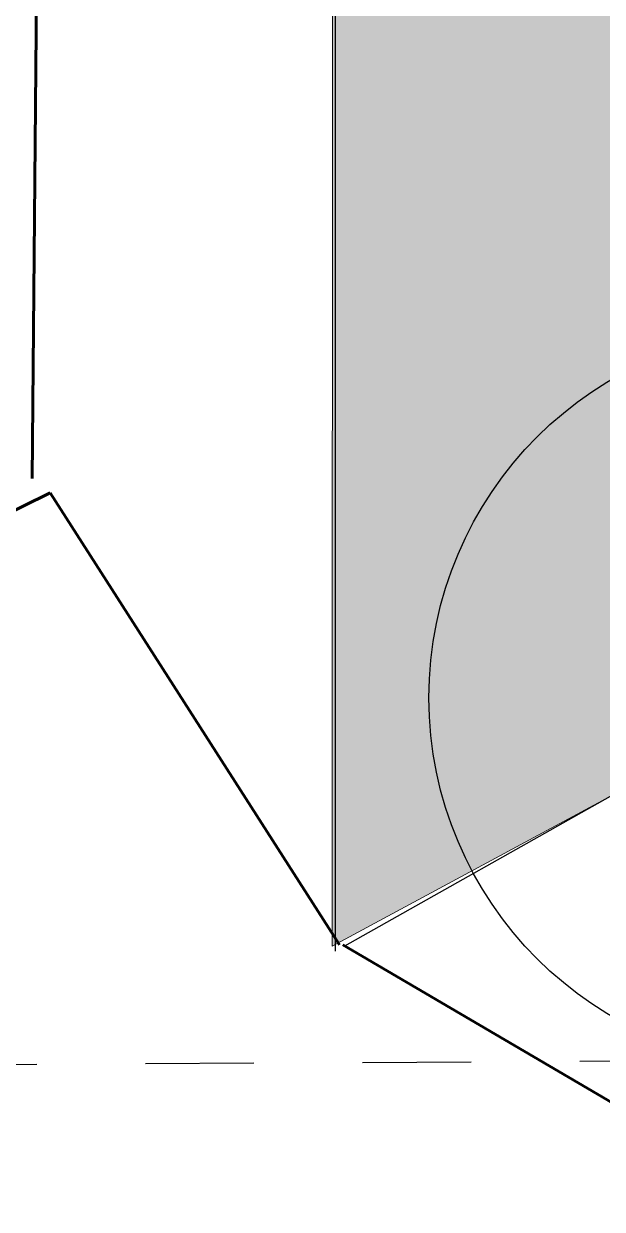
# Model space of a CAD drawing. Extents: x -1337 to 5791, y -3809 to 1769.
# Drawn here: x 1170.1 to 1218.1, y 1135 to 1233.3 of the extents above; entities that cross this region are included whole.
import ezdxf

# ---------------------------------------------------------------- set-up
doc = ezdxf.new("R2010")
doc.units = 0
doc.header["$MEASUREMENT"] = 0
doc.linetypes.add('AI-Linetype-47', pattern=[18, 9, -9])
for name, color, linetype, lineweight in [('G-ANNO-TTLB', 7, 'Continuous', 0), ('Layer 12', 7, 'Continuous', 0), ('TYVEK', 7, 'Continuous', 0)]:
    doc.layers.add(name, color=color, linetype=linetype, lineweight=lineweight)

msp = doc.modelspace()

# ---------------------------------------------------------------- hatches: boundary and pattern name
at = {"layer": 'G-ANNO-TTLB', "true_color": 0xff00ff, "transparency": 33554687}
h = msp.add_hatch(color=6, dxfattribs=at)
edge = h.paths.add_edge_path()
edge.add_spline(control_points=[(1773.018, -796.5), (1773.018, -796.5), (-1156.5, -796.5), (-1156.5, -796.5), (-1156.5, -796.5), (-1156.5, 1660.5), (-1156.5, 1660.5), (-1156.5, 1660.5), (1773.018, 1660.5), (1773.018, 1660.5), (1773.018, 1660.5), (1773.018, -796.5), (1773.018, -796.5)], knot_values=[0, 0, 0, 0, 1, 1, 1, 2, 2, 2, 3, 3, 3, 4, 4, 4, 4], degree=3, periodic=0)
edge = h.paths.add_edge_path()
edge.add_spline(control_points=[(-1147.5, 1651.5), (-1147.5, 1651.5), (-1147.5, -787.5), (-1147.5, -787.5), (-1147.5, -787.5), (1764.018, -787.5), (1764.018, -787.5), (1764.018, -787.5), (1764.018, 1651.5), (1764.018, 1651.5), (1764.018, 1651.5), (-1147.5, 1651.5), (-1147.5, 1651.5)], knot_values=[0, 0, 0, 0, 1, 1, 1, 2, 2, 2, 3, 3, 3, 4, 4, 4, 4], degree=3, periodic=0)
edge.add_line((-1147.5, 1651.5), (-1147.5, 1651.5))
at = {"layer": 'Layer 12', "true_color": 0x808080, "transparency": 33554495}
h = msp.add_hatch(color=8, dxfattribs=at)
h.dxf.hatch_style = 2
h.paths.add_polyline_path([(1219.17, 1197.453), (1219.17, 1169.461), (1195.689, 1156.802), (1195.759, 1327.829), (1228.961, 1308.22), (1229.445, 1203.325)])

# ---------------------------------------------------------------- linework, layer by layer
at = {"layer": 'G-ANNO-TTLB'}
for points in [[(1773.018, -796.5), (1773.018, -796.5), (-1156.5, -796.5), (-1156.5, -796.5), (-1156.5, -796.5), (-1156.5, 1660.5), (-1156.5, 1660.5), (-1156.5, 1660.5), (1773.018, 1660.5), (1773.018, 1660.5), (1773.018, 1660.5), (1773.018, -796.5), (1773.018, -796.5)], [(-1147.5, 1651.5), (-1147.5, 1651.5), (-1147.5, -787.5), (-1147.5, -787.5), (-1147.5, -787.5), (1764.018, -787.5), (1764.018, -787.5), (1764.018, -787.5), (1764.018, 1651.5), (1764.018, 1651.5), (1764.018, 1651.5), (-1147.5, 1651.5), (-1147.5, 1651.5)]]:
    msp.add_open_spline(points, degree=3, knots=[0, 0, 0, 0, 1, 1, 1, 2, 2, 2, 3, 3, 3, 4, 4, 4, 4], dxfattribs=at)
at = {"layer": 'Layer 12'}
msp.add_lwpolyline([(1219.17, 1197.453), (1219.17, 1169.461), (1195.689, 1156.802), (1195.759, 1327.829), (1228.961, 1308.22), (1229.445, 1203.325)], close=True, dxfattribs=at)
at = {"layer": 'TYVEK', "color": 18, "lineweight": 60, "true_color": 0x000000}
for p, q in [((1170.831, 1195.598), (1172.322, 1365.785)), ((1132.577, 1174.9), (1172.322, 1194.397)), ((1196.308, 1156.915), (1172.322, 1194.397)), ((1196.565, 1156.915), (1278.888, 1108.67))]:
    msp.add_line(p, q, dxfattribs=at)
at = {"layer": 'TYVEK', "color": 18, "lineweight": 25, "true_color": 0x000000}
for p, q in [((1195.959, 1156.39), (1195.959, 1327.829)), ((1219.17, 1169.461), (1196.725, 1156.821))]:
    msp.add_line(p, q, dxfattribs=at)
at = {"layer": 'TYVEK', "color": 18, "linetype": 'AI-Linetype-47', "lineweight": 25, "true_color": 0x000000}
msp.add_line((1225.211, 1147.289), (1055.34, 1146.362), dxfattribs=at)
at = {"layer": 'TYVEK', "color": 18, "lineweight": 25, "true_color": 0x000000}
msp.add_circle((1234.327, 1177.4), 30.608, dxfattribs=at)

doc.saveas('drawing.dxf')
